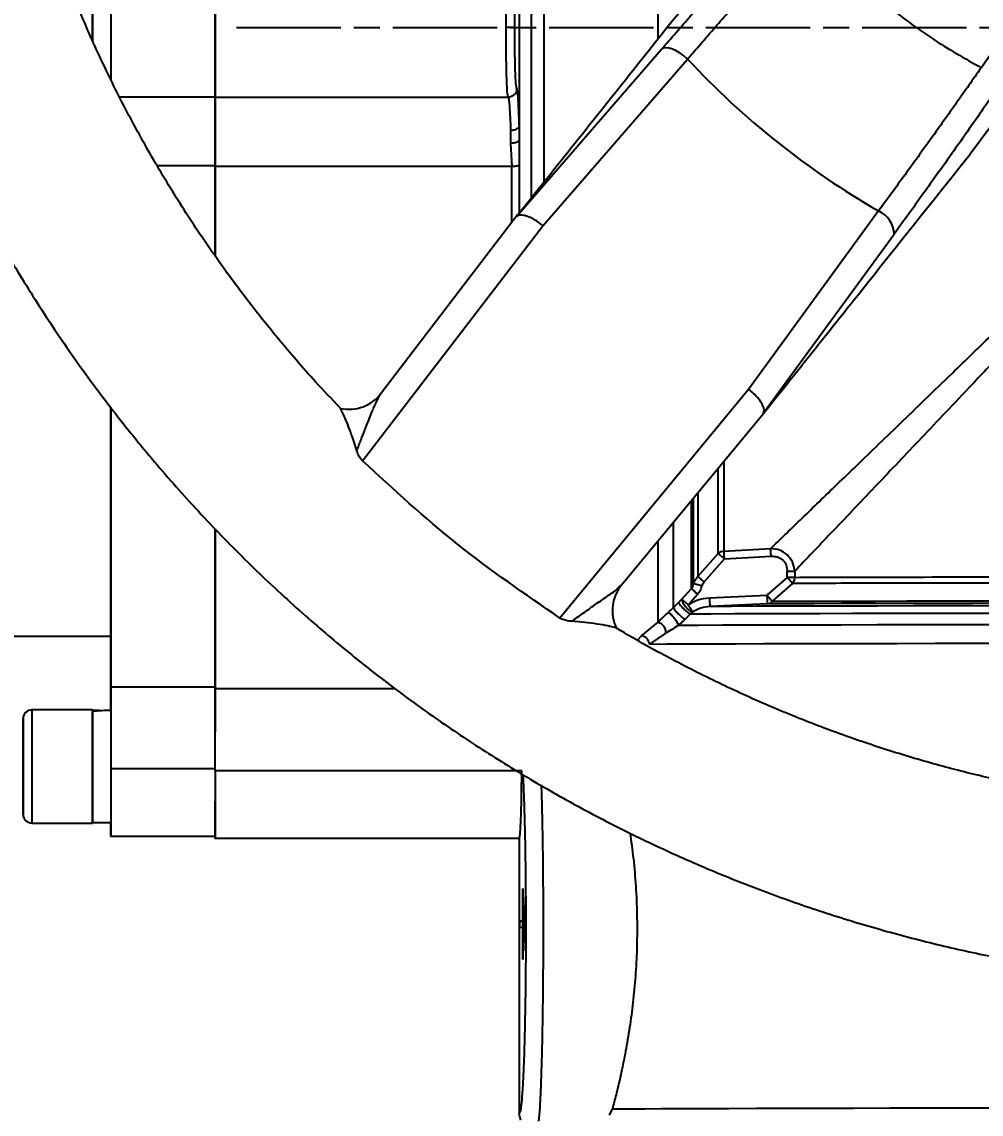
# Model space of a CAD drawing. Header units: millimetres. Extents: x 2451 to 4400, y 944 to 2322.
# Drawn here: x 3126.4 to 3236.8, y 1141 to 1266.6 of the extents above; entities that cross this region are included whole.
import ezdxf

# ---------------------------------------------------------------- set-up
doc = ezdxf.new("R2010")
doc.units = ezdxf.units.MM
doc.linetypes.add('AM_ISO08W050', pattern=[18, 12, -1.5, 3, -1.5])
doc.layers.add('AM_5', color=3, linetype='Continuous', lineweight=25)
doc.layers.add('AM_7', color=4, linetype='AM_ISO08W050', lineweight=25)
doc.styles.add('SLDTEXTSTYLE1', font='txt.shx', dxfattribs={"width": 0.7, "bigfont": 'gbcbig.shx'})
doc.dimstyles.new('SLDDIMSTYLE12$0', dxfattribs={"dimtxt": 12, "dimasz": 10, "dimexe": 0, "dimexo": 0.0625, "dimgap": 0.875, "dimtad": 1, "dimdec": 1, "dimlfac": 1.8, "dimrnd": 1e-09, "dimzin": 12, "dimdsep": 46, "dimtxsty": 'SLDTEXTSTYLE1', "dimcen": 0.09, "dimdle": 8.16, "dimclrd": 3, "dimclre": 3, "dimadec": 0, "dimazin": 3, "dimtfac": 1, "dimtdec": 1, "dimtofl": 0, "dimtmove": 0, "dimatfit": 3, "dimfxl": 0, "dimfrac": 2, "dimtolj": 1, "dimlwd": 5, "dimlwe": 5, "dimarcsym": 0})

# ---------------------------------------------------------------- blocks, each defined once
blk = doc.blocks.new('*D66')
at = {"layer": 'AM_5', "color": 3, "lineweight": 5, "transparency": 16777216}
blk.add_line((3227.34, 1324.49), (3077, 1324.49), dxfattribs=at)
at = {"layer": 'AM_5', "color": 3, "linetype": 'Continuous', "lineweight": 5, "transparency": 16777216}
for p, q in [((3077, 1314.49), (3077, 1092.86)), ((3206.64, 1082.86), (3077, 1082.86))]:
    blk.add_line(p, q, dxfattribs=at)
at = {"layer": 'AM_5', "color": 3, "transparency": 16777216}
for points in [[(3075.34, 1314.49), (3078.67, 1314.49), (3077, 1324.49)], [(3075.34, 1092.86), (3078.67, 1092.86), (3077, 1082.86)]]:
    blk.add_solid(points, dxfattribs=at)
at = {"layer": 'Defpoints', "color": 0, "transparency": 16777216}
for p in [(3227.41, 1324.49), (3077, 1082.86), (3206.7, 1082.86)]:
    blk.add_point(p, dxfattribs=at)
at = {"layer": 'AM_5', "color": 0, "transparency": 16777216, "insert": (3070.13, 1156.78), "char_height": 12, "attachment_point": 5, "rotation": 90, "style": 'SLDTEXTSTYLE1'}
blk.add_mtext('\\A1;245', dxfattribs=at)

msp = doc.modelspace()

# ---------------------------------------------------------------- linework, layer by layer
at = {"color": 7, "linetype": 'Continuous', "lineweight": 25}
for p, q in [((3183.633, 1277.088), (3183.633, 1265.888)), ((3236.78, 1261.309), (3242.89, 1270.163)), ((3183.633, 1265.888), (3183.633, 1254.687)), ((3183.326, 1244.21), (3200.012, 1263.447)), ((3186.347, 1243.143), (3203.003, 1262.306)), ((3137.62, 1257.96), (3148.633, 1257.96)), ((3148.633, 1257.91), (3182.345, 1257.91)), ((3183.633, 1254.687), (3183.633, 1253.077)), ((3237.851, 1254.522), (3235.523, 1251.384)), ((3182.633, 1252.608), (3182.767, 1249.952)), ((3183.634, 1252.702), (3183.564, 1252.906)), ((3183.633, 1253.077), (3183.633, 1250.054)), ((3148.633, 1250.022), (3141.999, 1250.022)), ((3182.767, 1249.952), (3148.633, 1249.952)), ((3183.633, 1250.054), (3183.633, 1244.571)), ((3224.968, 1244.837), (3210.024, 1224.313)), ((3183.441, 1244.377), (3167.77, 1223.907)), ((3165.593, 1216.095), (3186.347, 1243.143)), ((3211.749, 1221.606), (3226.759, 1242.176)), ((3210.024, 1224.313), (3188.312, 1198.028)), ((3195.446, 1201.897), (3211.886, 1221.755)), ((3207.182, 1205.699), (3212.559, 1206.019)), ((3204.195, 1202.81), (3206.528, 1205.443)), ((3204.903, 1202.181), (3207.235, 1204.82)), ((3207.235, 1204.82), (3212.611, 1205.14)), ((3214.475, 1202.706), (3214.475, 1203.411)), ((3215.341, 1203.413), (3215.341, 1202.707)), ((3214.475, 1202.706), (3212.122, 1200.657)), ((3202.345, 1200.18), (3203.446, 1201.41)), ((3215.088, 1202), (3212.74, 1199.952)), ((3201.365, 1199.228), (3201.957, 1199.819)), ((3201.957, 1199.819), (3202.345, 1200.18)), ((3203.052, 1199.545), (3204.153, 1200.777)), ((3203.068, 1199.522), (3203.052, 1199.545)), ((3205.508, 1200.35), (3212.122, 1200.657)), ((3212.167, 1199.661), (3205.555, 1199.354)), ((3203.301, 1198.479), (3202.71, 1197.887)), ((3203.596, 1198.75), (3203.301, 1198.479)), ((3197.69, 1195.97), (3199.597, 1197.565)), ((2995.633, 1195.956), (3136.633, 1195.956)), ((3197.23, 1195.493), (3197.69, 1195.97)), ((3200.436, 1196.253), (3198.626, 1195.039)), ((3136.633, 1190.111), (3148.633, 1190.111)), ((3148.633, 1189.915), (3169.315, 1189.914)), ((3134.533, 1187.456), (3127.533, 1187.456)), ((3126.533, 1180.956), (3126.533, 1183.956)), ((3126.533, 1183.956), (3126.533, 1183.956)), ((3126.533, 1183.956), (3126.533, 1180.956)), ((3126.533, 1180.956), (3126.533, 1177.956)), ((3126.533, 1177.956), (3126.533, 1180.956)), ((3126.533, 1180.956), (3126.533, 1180.956)), ((3148.633, 1180.675), (3136.633, 1180.675)), ((3183.913, 1180.46), (3148.633, 1180.46)), ((3126.533, 1177.956), (3126.533, 1177.956)), ((3127.533, 1174.456), (3134.533, 1174.456)), ((3134.533, 1174.516), (3136.633, 1174.516)), ((3136.633, 1172.956), (3148.633, 1172.956)), ((3148.633, 1172.723), (3183.633, 1172.723)), ((3183.633, 1172.723), (3183.633, 1141.11)), ((3184.055, 1166.943), (3184.027, 1166.942)), ((3184.027, 1166.942), (3184.027, 1163.208)), ((3184.027, 1166.942), (3184.055, 1166.942)), ((3184.055, 1158.778), (3184.055, 1166.943)), ((3184.147, 1165.972), (3184.119, 1165.97)), ((3184.119, 1165.97), (3184.119, 1159.759)), ((3184.119, 1165.97), (3184.147, 1165.97)), ((3184.147, 1159.761), (3184.147, 1165.972)), ((3184.227, 1165.02), (3184.201, 1165.018)), ((3184.201, 1165.018), (3184.201, 1160.721)), ((3184.201, 1165.018), (3184.227, 1165.018)), ((3184.227, 1160.722), (3184.227, 1165.02)), ((3184.027, 1163.208), (3183.656, 1163.185)), ((3183.656, 1163.185), (3183.656, 1162.45)), ((3183.656, 1163.185), (3184.055, 1163.185)), ((3184.027, 1163.208), (3184.055, 1163.208)), ((3183.656, 1162.45), (3184.027, 1162.472)), ((3184.027, 1162.472), (3184.027, 1158.776)), ((3184.027, 1162.472), (3184.055, 1162.472)), ((3184.201, 1160.721), (3184.227, 1160.722)), ((3184.119, 1159.759), (3184.147, 1159.761)), ((3184.027, 1158.776), (3184.055, 1158.778)), ((3194.015, 1140.86), (3194.342, 1141.574))]:
    msp.add_line(p, q, dxfattribs=at)
at = {"color": 7, "linetype": 'Continuous', "lineweight": 25, "flags": 128}
for points in [[(3199.598, 1264.631), (3199.598, 1267.635), (3199.598, 1272.769), (3199.598, 1277.869), (3199.598, 1282.912), (3199.598, 1287.874), (3199.598, 1292.732), (3199.598, 1297.463)], [(3136.633, 1273.951), (3136.633, 1273.698), (3136.633, 1273.074), (3136.633, 1272.109), (3136.633, 1270.849), (3136.633, 1269.354), (3136.633, 1267.697), (3136.633, 1265.956), (3136.633, 1264.214), (3136.633, 1262.557), (3136.633, 1261.062), (3136.633, 1259.981)], [(3148.633, 1257.96), (3148.633, 1258.213), (3148.633, 1258.837), (3148.633, 1259.802), (3148.633, 1261.062), (3148.633, 1262.557), (3148.633, 1264.214), (3148.633, 1265.956), (3148.633, 1267.697), (3148.633, 1269.354), (3148.633, 1270.849), (3148.633, 1272.109), (3148.633, 1273.074), (3148.633, 1273.698), (3148.633, 1273.951)], [(3134.533, 1272.456), (3134.533, 1272.412), (3134.533, 1272.064), (3134.533, 1271.386), (3134.533, 1270.416), (3134.533, 1269.206), (3134.533, 1267.82), (3134.533, 1266.333), (3134.533, 1264.827), (3134.533, 1264.382)], [(3134.533, 1264.4), (3134.533, 1265.347), (3134.533, 1266.852), (3134.533, 1268.309), (3134.533, 1269.637), (3134.533, 1270.763), (3134.533, 1271.627), (3134.533, 1272.18), (3134.533, 1272.394), (3134.533, 1272.396)], [(3185.047, 1246.377), (3185.047, 1250.633), (3185.047, 1255.717), (3185.047, 1260.848), (3185.047, 1266.002), (3185.047, 1271.154)], [(3186.462, 1268.274), (3186.462, 1263.145), (3186.462, 1258.029), (3186.462, 1252.948), (3186.462, 1248.123)], [(3203.003, 1262.306), (3202.573, 1262.662), (3202.128, 1262.975), (3201.683, 1263.232), (3201.254, 1263.425), (3200.86, 1263.546), (3200.513, 1263.591), (3200.226, 1263.558), (3200.012, 1263.447)], [(3148.633, 1257.55), (3148.633, 1257.3), (3148.633, 1256.578), (3148.633, 1255.619), (3148.633, 1254.449), (3148.633, 1253.101), (3148.633, 1251.612), (3148.633, 1250.022)], [(3182.633, 1254.08), (3182.633, 1253.906), (3182.633, 1253.728), (3182.633, 1253.548), (3182.633, 1253.365), (3182.633, 1253.18), (3182.633, 1252.992), (3182.633, 1252.801), (3182.633, 1252.608)], [(3148.633, 1239.63), (3148.633, 1239.881), (3148.633, 1244.903), (3148.633, 1250.022)], [(3182.767, 1243.489), (3182.767, 1244.83), (3182.767, 1249.952)], [(3136.633, 1222.239), (3136.633, 1221.222), (3136.633, 1217.023), (3136.633, 1213.05), (3136.633, 1209.323), (3136.633, 1205.857), (3136.633, 1202.669), (3136.633, 1199.774), (3136.633, 1197.186), (3136.633, 1194.915), (3136.633, 1192.974), (3136.633, 1191.37), (3136.633, 1190.111)], [(3136.633, 1195.956), (3136.633, 1196.134), (3136.633, 1196.668), (3136.633, 1197.555), (3136.633, 1198.791), (3136.633, 1200.369), (3136.633, 1202.281), (3136.633, 1204.518), (3136.633, 1207.068), (3136.633, 1209.918), (3136.633, 1213.053), (3136.633, 1216.458), (3136.633, 1220.115), (3136.633, 1222.161)], [(3207.182, 1215.946), (3207.182, 1214.301), (3207.182, 1211.133), (3207.182, 1208.261), (3207.182, 1205.699)], [(3206.528, 1205.443), (3206.528, 1208.015), (3206.528, 1210.9), (3206.528, 1214.082), (3206.528, 1215.175)], [(3204.195, 1212.354), (3204.195, 1211.428), (3204.195, 1208.245), (3204.195, 1205.367), (3204.195, 1202.81)], [(3203.446, 1201.41), (3203.446, 1203.884), (3203.446, 1206.668), (3203.446, 1209.746), (3203.446, 1211.471)], [(3203.696, 1201.973), (3203.696, 1204.431), (3203.696, 1207.188), (3203.696, 1210.231), (3203.696, 1211.758)], [(3201.365, 1199.228), (3201.365, 1201.715), (3201.365, 1204.518), (3201.365, 1207.623), (3201.365, 1208.942)], [(3199.597, 1197.565), (3199.597, 1199.87), (3199.598, 1202.484), (3199.598, 1205.396), (3199.598, 1206.802)], [(3205.508, 1200.35), (3205.517, 1200.159), (3205.525, 1199.974), (3205.533, 1199.803), (3205.54, 1199.653), (3205.546, 1199.529), (3205.551, 1199.436), (3205.553, 1199.377), (3205.555, 1199.354)], [(3240.103, 1199.719), (3235.805, 1199.714), (3231.697, 1199.708), (3227.801, 1199.701), (3224.136, 1199.694), (3220.723, 1199.687), (3217.58, 1199.678), (3214.723, 1199.67), (3212.167, 1199.661)], [(3212.74, 1199.952), (3215.271, 1199.961), (3218.101, 1199.969), (3221.213, 1199.977), (3224.594, 1199.985), (3228.223, 1199.992), (3232.082, 1199.998), (3236.15, 1200.004), (3240.407, 1200.009)], [(3239.183, 1198.555), (3234.599, 1198.55), (3230.187, 1198.545), (3225.966, 1198.538), (3221.957, 1198.531), (3218.178, 1198.524), (3214.646, 1198.516), (3211.378, 1198.507), (3208.389, 1198.498), (3205.692, 1198.489), (3203.301, 1198.479)], [(3237.94, 1199.424), (3233.397, 1199.419), (3229.044, 1199.412), (3224.902, 1199.406), (3220.992, 1199.398), (3217.333, 1199.39), (3213.944, 1199.382), (3210.841, 1199.373), (3208.04, 1199.364), (3205.555, 1199.354)], [(3238.189, 1197.25), (3233.535, 1197.245), (3229.059, 1197.239), (3224.78, 1197.233), (3220.718, 1197.226), (3216.893, 1197.218), (3213.321, 1197.21), (3210.02, 1197.201), (3207.006, 1197.192), (3204.291, 1197.182), (3201.888, 1197.172)], [(3136.633, 1190.111), (3136.633, 1191.37), (3136.633, 1192.974), (3136.633, 1194.915), (3136.633, 1195.956)], [(3198.626, 1195.039), (3200.63, 1195.05), (3202.952, 1195.06), (3205.584, 1195.069), (3208.512, 1195.079), (3211.723, 1195.087), (3215.204, 1195.096), (3218.938, 1195.103), (3222.91, 1195.111), (3227.1, 1195.117), (3231.49, 1195.124), (3236.06, 1195.129), (3240.791, 1195.134)], [(3136.633, 1190.111), (3136.633, 1189.637), (3136.633, 1188.906), (3136.633, 1187.939), (3136.633, 1186.762), (3136.633, 1185.409), (3136.633, 1183.915), (3136.633, 1182.323), (3136.633, 1180.675)], [(3136.633, 1187.28), (3136.633, 1187.939), (3136.633, 1188.906), (3136.633, 1189.637), (3136.633, 1190.111)], [(3127.533, 1187.456), (3127.533, 1187.445), (3127.533, 1187.182), (3127.533, 1186.585), (3127.533, 1185.683), (3127.533, 1184.527), (3127.533, 1183.179), (3127.533, 1181.71), (3127.533, 1180.201), (3127.533, 1178.732), (3127.533, 1177.384), (3127.533, 1176.228), (3127.533, 1175.326), (3127.533, 1174.729), (3127.533, 1174.467), (3127.533, 1174.456)], [(3134.533, 1187.456), (3134.533, 1187.445), (3134.533, 1187.182), (3134.533, 1186.585), (3134.533, 1185.683), (3134.533, 1184.527), (3134.533, 1183.179), (3134.533, 1181.71), (3134.533, 1180.201), (3134.533, 1178.732), (3134.533, 1177.384), (3134.533, 1176.228), (3134.533, 1175.326), (3134.533, 1174.729), (3134.533, 1174.467), (3134.533, 1174.456)], [(3134.533, 1174.517), (3134.533, 1174.578), (3134.533, 1174.961), (3134.533, 1175.671), (3134.533, 1176.671), (3134.533, 1177.904), (3134.533, 1179.305), (3134.533, 1180.795), (3134.533, 1182.295), (3134.533, 1183.721), (3134.533, 1184.996), (3134.533, 1186.05), (3134.533, 1186.826), (3134.533, 1187.28)], [(3136.633, 1180.675), (3136.633, 1178.942), (3136.633, 1177.305), (3136.633, 1175.843), (3136.633, 1174.627), (3136.633, 1173.713), (3136.633, 1173.147), (3136.633, 1172.956), (3136.633, 1173.147), (3136.633, 1173.713), (3136.633, 1174.516)], [(3194.342, 1141.574), (3195.233, 1141.585), (3196.477, 1141.596), (3198.068, 1141.607), (3199.999, 1141.618), (3202.26, 1141.628), (3204.841, 1141.638), (3207.731, 1141.647), (3210.916, 1141.656), (3214.381, 1141.665), (3218.11, 1141.673), (3222.087, 1141.681), (3226.292, 1141.687), (3230.706, 1141.694), (3235.31, 1141.699), (3240.081, 1141.704), (3244.998, 1141.708), (3250.037, 1141.712), (3255.177, 1141.715)]]:
    msp.add_lwpolyline(points, dxfattribs=at)
at = {"color": 7, "linetype": 'Continuous', "lineweight": 25}
for centre, radius, start, end in [((3182.347, 1139.291), 126.631, 89.65559, 90.10778), ((3271.633, 1326.058), 93.672, 222.88982, 240.12065), ((3223.703, 1242.052), 3.059, 2.31011, 65.56225), ((3164.028, 1226.699), 4.669, 257.62568, 323.26961), ((3207.222, 1204.633), 1.067, 92.13356, 130.59749), ((3214.313, 1202.665), 1.021, 319.34999, 340.50208), ((3214.207, 1202.705), 1.135, 340.37219, 0.07572), ((3199.008, 1198.88), 4.668, 139.73951, 205.37948), ((3212.108, 1200.487), 0.828, 274.11758, 319.73569), ((3197.536, 1194.879), 1.102, 8.36733, 81.9514), ((3127.533, 1186.456), 1, 90, 180), ((3127.533, 1175.456), 1, 180, 270)]:
    msp.add_arc(centre, radius, start, end, dxfattribs=at)
for centre, start_param, end_param in [((3134.533, 1180.956), 1.4765232, 1.5707963), ((3136.633, 1180.956), 1.5707963, 1.760193)]:
    msp.add_ellipse(centre, major_axis=(11.154, 0), ratio=0.5773521, start_param=start_param, end_param=end_param, dxfattribs=at)
for points, knots in [([(3271.2, 1155.758), (3273.761, 1155.783), (3277.341, 1155.818), (3282.61, 1156.096), (3287.075, 1156.432), (3292.391, 1156.997), (3297.96, 1157.771), (3303.773, 1158.781), (3309.744, 1160.037), (3315.82, 1161.547), (3321.958, 1163.318), (3328.124, 1165.352), (3334.287, 1167.652), (3340.424, 1170.217), (3346.512, 1173.047), (3352.532, 1176.141), (3358.464, 1179.496), (3364.293, 1183.108), (3370.003, 1186.973), (3375.579, 1191.088), (3381.006, 1195.445), (3386.272, 1200.039), (3391.363, 1204.864), (3396.268, 1209.911), (3400.975, 1215.174), (3405.473, 1220.644), (3409.751, 1226.312), (3413.8, 1232.17), (3417.609, 1238.206), (3421.171, 1244.412), (3424.476, 1250.777), (3427.517, 1257.289), (3430.286, 1263.939), (3432.776, 1270.713), (3434.982, 1277.601), (3436.896, 1284.589), (3438.515, 1291.667), (3439.833, 1298.821), (3440.846, 1306.038), (3441.55, 1313.305), (3441.943, 1320.609), (3442.022, 1327.937), (3441.785, 1335.275), (3441.231, 1342.61), (3440.359, 1349.927), (3439.168, 1357.214), (3437.66, 1364.457), (3435.835, 1371.642), (3433.695, 1378.754), (3431.241, 1385.782), (3428.476, 1392.71), (3425.403, 1399.527), (3422.026, 1406.217), (3418.349, 1412.769), (3414.375, 1419.169), (3410.11, 1425.405), (3405.559, 1431.463), (3400.727, 1437.331), (3395.62, 1442.997), (3390.243, 1448.45), (3384.796, 1453.498), (3379.323, 1458.15), (3373.865, 1462.419), (3368.24, 1466.462), (3362.458, 1470.27), (3356.531, 1473.838), (3350.469, 1477.16), (3344.283, 1480.23), (3337.986, 1483.044), (3331.592, 1485.596), (3325.117, 1487.882), (3318.58, 1489.898), (3312.005, 1491.641), (3305.432, 1493.106), (3298.938, 1494.287), (3292.648, 1495.184), (3287.125, 1495.768), (3282.242, 1496.135), (3277.418, 1496.375), (3271.443, 1496.492), (3265.927, 1496.382), (3260.657, 1496.11), (3256.193, 1495.773), (3250.877, 1495.208), (3245.308, 1494.434), (3239.494, 1493.424), (3233.523, 1492.168), (3227.447, 1490.657), (3221.309, 1488.887), (3215.144, 1486.853), (3208.981, 1484.553), (3202.844, 1481.988), (3196.756, 1479.157), (3190.736, 1476.064), (3184.803, 1472.709), (3178.974, 1469.097), (3173.264, 1465.231), (3167.689, 1461.117), (3162.262, 1456.76), (3156.996, 1452.166), (3151.905, 1447.341), (3147, 1442.294), (3142.293, 1437.031), (3137.795, 1431.561), (3133.517, 1425.892), (3129.468, 1420.035), (3125.658, 1413.999), (3122.097, 1407.793), (3118.792, 1401.428), (3115.749, 1394.916), (3112.987, 1388.265), (3110.65, 1381.982), (3109.372, 1377.877), (3108.808, 1376.069)], [0, 0, 0, 0, 0.0102074, 0.014274, 0.021037, 0.0280561, 0.0355867, 0.0434511, 0.0515783, 0.0599113, 0.0684099, 0.0770439, 0.085791, 0.0946336, 0.1035582, 0.112554, 0.1216124, 0.1307262, 0.1398897, 0.1490979, 0.1583469, 0.1676331, 0.1769537, 0.1863062, 0.1956884, 0.2050985, 0.2145348, 0.2239961, 0.233481, 0.2429885, 0.2525178, 0.262068, 0.2716385, 0.2812287, 0.2908382, 0.3004664, 0.3101132, 0.3197782, 0.3294613, 0.3391624, 0.3488814, 0.3586183, 0.3683733, 0.3781464, 0.387938, 0.3977483, 0.4075776, 0.4174265, 0.4272956, 0.4371854, 0.4470968, 0.4570307, 0.4669882, 0.4769704, 0.486979, 0.4970156, 0.5070822, 0.5171812, 0.5273154, 0.5374882, 0.5477037, 0.5569145, 0.5661226, 0.5753266, 0.5845258, 0.5937191, 0.6029052, 0.6120821, 0.6212471, 0.6303962, 0.6395236, 0.6486197, 0.6576679, 0.6666375, 0.6754633, 0.6839789, 0.6919633, 0.6976055, 0.7035012, 0.7112199, 0.7214273, 0.7254939, 0.7322569, 0.739276, 0.7468066, 0.754671, 0.7627982, 0.7711312, 0.7796298, 0.7882638, 0.7970109, 0.8058535, 0.8147781, 0.8237739, 0.8328323, 0.8419461, 0.8511096, 0.8603178, 0.8695668, 0.878853, 0.8881736, 0.8975261, 0.9069083, 0.9163184, 0.9257547, 0.935216, 0.9447009, 0.9542084, 0.9637377, 0.9732879, 0.9828584, 0.9924486, 1, 1, 1, 1]), ([(3163.049, 1222.165), (3162.088, 1223.166), (3159.599, 1225.759), (3155.818, 1230.172), (3151.686, 1235.374), (3147.786, 1240.779), (3144.116, 1246.366), (3140.69, 1252.127), (3137.515, 1258.051), (3134.602, 1264.126), (3131.957, 1270.341), (3129.589, 1276.683), (3127.504, 1283.14), (3125.709, 1289.7), (3124.21, 1296.348), (3123.01, 1303.072), (3122.116, 1309.858), (3121.531, 1316.691), (3121.257, 1323.559), (3121.298, 1330.447), (3121.656, 1337.34), (3122.331, 1344.223), (3123.324, 1351.083), (3124.636, 1357.905), (3126.265, 1364.674), (3128.21, 1371.376), (3130.47, 1377.996), (3133.042, 1384.519), (3135.923, 1390.932), (3139.11, 1397.22), (3142.598, 1403.369), (3146.382, 1409.364), (3150.459, 1415.194), (3154.822, 1420.843), (3159.466, 1426.298), (3164.385, 1431.547), (3169.394, 1436.404), (3174.449, 1440.876), (3179.507, 1444.973), (3184.734, 1448.85), (3190.128, 1452.48), (3194.604, 1455.278), (3197.328, 1456.775), (3198.154, 1457.229)], [0, 0, 0, 0, 0.0151775, 0.0393292, 0.0635604, 0.0878663, 0.1122429, 0.1366868, 0.161195, 0.1857649, 0.2103945, 0.2350819, 0.2598255, 0.2846241, 0.3094766, 0.3343824, 0.3593409, 0.3843518, 0.409415, 0.4345306, 0.4596989, 0.4849206, 0.5101965, 0.5355275, 0.5609152, 0.5863611, 0.6118672, 0.6374358, 0.6630699, 0.6887726, 0.714548, 0.7404006, 0.7663359, 0.7923603, 0.8184816, 0.8447092, 0.8710544, 0.8948026, 0.918543, 0.942272, 0.9659875, 0.9896862, 1, 1, 1, 1]), ([(3101.33, 1327.25), (3101.314, 1326.258), (3101.259, 1322.819), (3101.495, 1316.93), (3102.034, 1309.595), (3102.91, 1302.277), (3104.099, 1294.99), (3105.608, 1287.748), (3107.432, 1280.563), (3109.573, 1273.45), (3112.027, 1266.423), (3114.792, 1259.494), (3117.864, 1252.678), (3121.241, 1245.987), (3124.919, 1239.435), (3128.893, 1233.035), (3133.158, 1226.8), (3137.709, 1220.742), (3142.541, 1214.874), (3147.648, 1209.207), (3153.024, 1203.755), (3158.471, 1198.707), (3163.945, 1194.055), (3169.403, 1189.785), (3175.028, 1185.743), (3180.809, 1181.935), (3186.737, 1178.367), (3192.799, 1175.045), (3198.985, 1171.974), (3205.282, 1169.161), (3211.675, 1166.609), (3218.15, 1164.323), (3224.688, 1162.307), (3231.263, 1160.564), (3237.836, 1159.099), (3244.33, 1157.918), (3250.619, 1157.021), (3256.143, 1156.437), (3261.026, 1156.071), (3265.85, 1155.823), (3269.264, 1155.782), (3271.2, 1155.758)], [0, 0, 0, 0, 0.0110977, 0.0384563, 0.065866, 0.0933273, 0.120841, 0.1484084, 0.1760305, 0.2037091, 0.231446, 0.2592434, 0.2871039, 0.3150305, 0.3430267, 0.3710966, 0.3992451, 0.4274777, 0.4558012, 0.4842235, 0.512754, 0.5414043, 0.5672369, 0.5930617, 0.6188752, 0.6446752, 0.6704587, 0.6962218, 0.7219592, 0.7476632, 0.7733229, 0.7989215, 0.8244321, 0.8498086, 0.8749648, 0.8997175, 0.9236002, 0.9459932, 0.9618174, 0.9783523, 1, 1, 1, 1]), ([(3200.012, 1263.447), (3201.127, 1264.728), (3203.359, 1267.291), (3206.9, 1271.289), (3210.543, 1275.356), (3213.025, 1278.085), (3214.271, 1279.455)], [0, 0, 0, 0, 0.2492462, 0.4987214, 0.7485201, 1, 1, 1, 1]), ([(3203.003, 1262.306), (3204.117, 1263.598), (3206.305, 1266.135), (3209.714, 1270.021), (3213.072, 1273.809), (3215.307, 1276.296), (3216.402, 1277.515)], [0, 0, 0, 0, 0.2645644, 0.5194287, 0.7645782, 1, 1, 1, 1]), ([(3182.109, 1265.922), (3182.111, 1266.784), (3182.117, 1268.542), (3182.159, 1271.031), (3182.217, 1272.685), (3182.282, 1273.666), (3182.322, 1273.815), (3182.345, 1273.9)], [0, 0, 0, 0, 0.2106334, 0.4294058, 0.679371, 0.8166918, 1, 1, 1, 1]), ([(3183.441, 1244.377), (3187.857, 1249.913), (3195.743, 1259.798), (3203.678, 1269.744), (3207.169, 1274.12)], [0, 0, 0, 0, 0.5600004, 1, 1, 1, 1]), ([(3183.108, 1265.92), (3183.112, 1266.816), (3183.119, 1268.609), (3183.173, 1270.886), (3183.251, 1272.511), (3183.313, 1272.771), (3183.344, 1272.901)], [0, 0, 0, 0, 0.2498695, 0.4997255, 0.7497355, 1, 1, 1, 1]), ([(3182.345, 1257.91), (3182.314, 1258.057), (3182.261, 1258.313), (3182.198, 1259.622), (3182.157, 1261.045), (3182.13, 1262.593), (3182.112, 1264.24), (3182.11, 1265.368), (3182.109, 1265.922)], [0, 0, 0, 0, 0.2452809, 0.42889926, 0.57905177, 0.72428424, 0.86459927, 1, 1, 1, 1]), ([(3183.344, 1258.91), (3183.313, 1259.043), (3183.251, 1259.31), (3183.173, 1260.943), (3183.119, 1263.226), (3183.112, 1265.022), (3183.108, 1265.92)], [0, 0, 0, 0, 0.249886, 0.4997488, 0.7497519, 1, 1, 1, 1]), ([(3148.633, 1239.689), (3148.633, 1242.167), (3148.633, 1247.607), (3148.633, 1255.131), (3148.633, 1260.117), (3148.633, 1261.956)], [0, 0, 0, 0, 0.34558402, 0.75871151, 1, 1, 1, 1]), ([(3236.78, 1261.309), (3235.839, 1259.968), (3233.919, 1257.23), (3230.982, 1253.107), (3227.96, 1248.913), (3225.978, 1246.212), (3224.968, 1244.837)], [0, 0, 0, 0, 0.2354209, 0.48057, 0.7354347, 1, 1, 1, 1]), ([(3183.344, 1258.91), (3183.331, 1258.784), (3183.31, 1258.591), (3183.185, 1258.358), (3183.056, 1258.198), (3182.896, 1258.069), (3182.664, 1257.944), (3182.47, 1257.924), (3182.345, 1257.91)], [0, 0, 0, 0, 0.239471, 0.3683705, 0.5000015, 0.6316323, 0.7605311, 1, 1, 1, 1]), ([(3183.634, 1254.687), (3183.615, 1255.28), (3183.577, 1256.472), (3183.506, 1257.778), (3183.428, 1258.671), (3183.372, 1258.83), (3183.344, 1258.91)], [0, 0, 0, 0, 0.2485215, 0.4999911, 0.7509557, 1, 1, 1, 1]), ([(3239.155, 1259.664), (3238.101, 1258.143), (3236.001, 1255.11), (3232.856, 1250.647), (3229.755, 1246.298), (3227.758, 1243.549), (3226.759, 1242.176)], [0, 0, 0, 0, 0.2514799, 0.5012785, 0.7507527, 1, 1, 1, 1]), ([(3182.345, 1257.91), (3182.376, 1257.821), (3182.432, 1257.665), (3182.511, 1256.818), (3182.578, 1255.688), (3182.616, 1254.6), (3182.633, 1254.08)], [0, 0, 0, 0, 0.2851739, 0.500074, 0.7610217, 1, 1, 1, 1]), ([(3183.633, 1254.687), (3183.628, 1254.646), (3183.618, 1254.565), (3183.554, 1254.456), (3183.47, 1254.364), (3183.39, 1254.301), (3183.343, 1254.271), (3183.313, 1254.254), (3183.219, 1254.203), (3182.998, 1254.12), (3182.761, 1254.094), (3182.633, 1254.08)], [0, 0, 0, 0, 0.13274928, 0.2587097, 0.38346285, 0.46187539, 0.50802694, 0.51153962, 0.54269826, 0.7552829, 1, 1, 1, 1]), ([(3211.886, 1221.755), (3216.285, 1227.269), (3224.141, 1237.117), (3232.045, 1247.025), (3235.523, 1251.384)], [0, 0, 0, 0, 0.5600002, 1, 1, 1, 1]), ([(3148.633, 1249.952), (3148.633, 1247.518), (3148.633, 1244.03), (3148.633, 1240.696), (3148.633, 1239.689)], [0, 0, 0, 0, 0.6980153, 1, 1, 1, 1]), ([(3212.559, 1206.019), (3213.094, 1206.536), (3214.182, 1207.586), (3215.963, 1209.304), (3217.882, 1211.157), (3219.95, 1213.153), (3222.217, 1215.341), (3224.706, 1217.742), (3227.436, 1220.376), (3230.367, 1223.205), (3233.175, 1225.916), (3235.824, 1228.473), (3238.238, 1230.804), (3240.693, 1233.177), (3243.197, 1235.597), (3245.273, 1237.607), (3246.935, 1239.217), (3248.149, 1240.395), (3249.424, 1241.631), (3250.758, 1242.928), (3251.848, 1243.988), (3252.689, 1244.807), (3253.281, 1245.384), (3253.927, 1246.014), (3254.628, 1246.699), (3255.553, 1247.604), (3256.571, 1248.602), (3257.551, 1249.566), (3258.155, 1250.162), (3258.47, 1250.472), (3258.57, 1250.571), (3258.606, 1250.607)], [0, 0, 0, 0, 0.046815, 0.0951103, 0.144924, 0.1962908, 0.2492415, 0.3076599, 0.3687368, 0.4324948, 0.4989523, 0.5474914, 0.5980276, 0.6477144, 0.6969811, 0.7488148, 0.7716581, 0.7956054, 0.8206552, 0.8468061, 0.8740566, 0.8845335, 0.8960667, 0.9086554, 0.922299, 0.9369964, 0.9626405, 0.9816845, 0.994136, 0.9978912, 1, 1, 1, 1]), ([(3259.331, 1249.911), (3257.96, 1248.436), (3255.198, 1245.465), (3251.098, 1241.109), (3246.974, 1236.739), (3242.929, 1232.466), (3239.01, 1228.332), (3235.503, 1224.636), (3232.371, 1221.338), (3229.576, 1218.395), (3226.961, 1215.642), (3223.53, 1212.031), (3219.491, 1207.782), (3216.69, 1204.833), (3215.341, 1203.413)], [0, 0, 0, 0, 0.0838137, 0.1688192, 0.2514311, 0.3390822, 0.4223802, 0.5013551, 0.5674319, 0.6310507, 0.6922419, 0.7510397, 0.8801277, 1, 1, 1, 1]), ([(3183.326, 1244.21), (3183.321, 1244.207), (3183.31, 1244.198), (3183.316, 1244.213), (3183.356, 1244.27), (3183.408, 1244.336), (3183.441, 1244.377)], [0, 0, 0, 0, 0.1147934, 0.2642503, 0.5426543, 1, 1, 1, 1]), ([(3186.347, 1243.143), (3186.317, 1243.168), (3186.232, 1243.239), (3185.941, 1243.47), (3185.366, 1243.864), (3184.69, 1244.19), (3184.151, 1244.337), (3183.681, 1244.388), (3183.466, 1244.28), (3183.326, 1244.21)], [0, 0, 0, 0, 0.0260712, 0.0753359, 0.2510277, 0.500322, 0.632163, 0.7609985, 1, 1, 1, 1]), ([(3164.939, 1217.264), (3165.1, 1217.682), (3165.451, 1218.591), (3166.026, 1220.061), (3166.506, 1221.299), (3166.884, 1222.207), (3167.112, 1222.725), (3167.339, 1223.201), (3167.56, 1223.62), (3167.706, 1223.819), (3167.77, 1223.907)], [0, 0, 0, 0, 0.16110259, 0.35021061, 0.58679818, 0.6800351, 0.76295635, 0.83579245, 0.92817368, 1, 1, 1, 1]), ([(3211.749, 1221.606), (3211.785, 1221.759), (3211.84, 1221.994), (3211.684, 1222.441), (3211.418, 1222.934), (3210.947, 1223.519), (3210.434, 1223.991), (3210.144, 1224.223), (3210.055, 1224.29), (3210.024, 1224.313)], [0, 0, 0, 0, 0.23899542, 0.36783236, 0.49967813, 0.74897246, 0.92468056, 0.97394084, 1, 1, 1, 1]), ([(3164.939, 1217.264), (3164.73, 1217.918), (3164.257, 1219.402), (3163.611, 1220.984), (3163.175, 1221.878), (3163.038, 1222.12), (3163.026, 1222.141), (3163.028, 1222.139), (3163.028, 1222.138)], [0, 0, 0, 0, 0.2971018, 0.6738454, 0.8402733, 0.9608545, 0.994792, 1, 1, 1, 1]), ([(3211.886, 1221.755), (3211.862, 1221.725), (3211.813, 1221.664), (3211.763, 1221.606), (3211.744, 1221.589), (3211.743, 1221.593), (3211.747, 1221.603), (3211.749, 1221.606)], [0, 0, 0, 0, 0.33257121, 0.68796459, 0.83138137, 0.94978396, 1, 1, 1, 1]), ([(3165.593, 1216.095), (3165.484, 1216.219), (3165.22, 1216.521), (3165.045, 1216.938), (3164.961, 1217.196), (3164.939, 1217.264)], [0, 0, 0, 0, 0.34080917, 0.82809855, 1, 1, 1, 1]), ([(3188.312, 1198.028), (3184.31, 1200.769), (3176.307, 1206.251), (3169.164, 1212.814), (3165.593, 1216.095)], [0, 0, 0, 0, 0.5000005, 1, 1, 1, 1]), ([(3148.633, 1193.504), (3148.633, 1193.501), (3148.633, 1193.296), (3148.633, 1194.022), (3148.633, 1195.768), (3148.633, 1198.881), (3148.633, 1202.96), (3148.633, 1206.539), (3148.633, 1208.29)], [0, 0, 0, 0, 0.0032792, 0.2043382, 0.4053973, 0.6064563, 0.8075153, 1, 1, 1, 1]), ([(3148.633, 1189.845), (3148.633, 1190.42), (3148.633, 1191.569), (3148.633, 1194.172), (3148.633, 1197.381), (3148.633, 1201.266), (3148.633, 1204.908), (3148.633, 1207.447), (3148.633, 1208.29)], [0, 0, 0, 0, 0.1818994, 0.3637987, 0.5456981, 0.7275974, 0.9094968, 1, 1, 1, 1]), ([(3148.633, 1208.29), (3148.633, 1207.519), (3148.633, 1205.047), (3148.633, 1201.455), (3148.633, 1197.541), (3148.633, 1194.304), (3148.633, 1191.67), (3148.633, 1190.5), (3148.633, 1189.915)], [0, 0, 0, 0, 0.0830225, 0.266418, 0.4498135, 0.633209, 0.8166045, 1, 1, 1, 1]), ([(3212.611, 1205.14), (3212.606, 1205.228), (3212.595, 1205.406), (3212.58, 1205.656), (3212.568, 1205.873), (3212.562, 1205.971), (3212.559, 1206.019)], [0, 0, 0, 0, 0.2454989, 0.5000768, 0.7546143, 1, 1, 1, 1]), ([(3215.341, 1203.413), (3215.274, 1203.782), (3215.147, 1204.488), (3214.487, 1205.336), (3213.598, 1205.901), (3212.914, 1205.978), (3212.559, 1206.018)], [0, 0, 0, 0, 0.2663901, 0.5098892, 0.7453095, 1, 1, 1, 1]), ([(3206.528, 1205.443), (3206.559, 1205.415), (3206.623, 1205.358), (3206.792, 1205.209), (3207.001, 1205.025), (3207.155, 1204.89), (3207.235, 1204.82)], [0, 0, 0, 0, 0.2436742, 0.4995317, 0.7402218, 1, 1, 1, 1]), ([(3207.235, 1204.82), (3207.229, 1204.908), (3207.219, 1205.087), (3207.204, 1205.338), (3207.191, 1205.555), (3207.185, 1205.652), (3207.182, 1205.699)], [0, 0, 0, 0, 0.24542425, 0.50000216, 0.75894625, 1, 1, 1, 1]), ([(3212.611, 1205.14), (3212.856, 1205.132), (3213.222, 1205.121), (3213.665, 1204.925), (3213.955, 1204.715), (3214.188, 1204.444), (3214.418, 1204.018), (3214.452, 1203.654), (3214.475, 1203.411)], [0, 0, 0, 0, 0.2521275, 0.3779391, 0.5007289, 0.6233866, 0.7488517, 1, 1, 1, 1]), ([(3203.696, 1201.973), (3203.759, 1202.14), (3203.875, 1202.448), (3204.095, 1202.697), (3204.195, 1202.81)], [0, 0, 0, 0, 0.5425488, 1, 1, 1, 1]), ([(3204.903, 1202.181), (3204.829, 1202.246), (3204.677, 1202.381), (3204.467, 1202.568), (3204.292, 1202.724), (3204.227, 1202.782), (3204.195, 1202.81)], [0, 0, 0, 0, 0.238008, 0.4918756, 0.7501051, 1, 1, 1, 1]), ([(3204.653, 1201.712), (3204.681, 1201.799), (3204.737, 1201.97), (3204.848, 1202.111), (3204.903, 1202.181)], [0, 0, 0, 0, 0.5061903, 1, 1, 1, 1]), ([(3215.088, 1202), (3215.06, 1202.032), (3215.003, 1202.098), (3214.853, 1202.27), (3214.672, 1202.479), (3214.54, 1202.631), (3214.475, 1202.706)], [0, 0, 0, 0, 0.2438677, 0.4995477, 0.7554703, 1, 1, 1, 1]), ([(3330.741, 1201.99), (3329.376, 1201.995), (3326.646, 1202.006), (3321.239, 1202.022), (3314.991, 1202.035), (3307.92, 1202.047), (3300.182, 1202.056), (3291.913, 1202.063), (3283.27, 1202.068), (3274.41, 1202.07), (3265.5, 1202.07), (3256.703, 1202.067), (3248.182, 1202.061), (3240.097, 1202.053), (3232.59, 1202.043), (3225.827, 1202.03), (3219.838, 1202.016), (3216.671, 1202.005), (3215.088, 1202)], [0, 0, 0, 0, 0.0625, 0.125, 0.1875, 0.25, 0.3125001, 0.3750001, 0.4375001, 0.5000001, 0.5625001, 0.6250001, 0.6875001, 0.75, 0.8125, 0.875, 0.9375, 1, 1, 1, 1]), ([(3189.627, 1197.651), (3190.024, 1197.919), (3190.895, 1198.505), (3192.17, 1199.432), (3193.537, 1200.379), (3194.762, 1201.219), (3195.246, 1201.698), (3195.446, 1201.897)], [0, 0, 0, 0, 0.1731069, 0.3790677, 0.5833991, 0.8278545, 1, 1, 1, 1]), ([(3203.446, 1201.41), (3203.498, 1201.489), (3203.612, 1201.664), (3203.666, 1201.864), (3203.696, 1201.973)], [0, 0, 0, 0, 0.4552726, 1, 1, 1, 1]), ([(3203.446, 1201.41), (3203.476, 1201.383), (3203.537, 1201.328), (3203.707, 1201.176), (3203.919, 1200.987), (3204.076, 1200.846), (3204.153, 1200.777)], [0, 0, 0, 0, 0.2380919, 0.4920716, 0.750311, 1, 1, 1, 1]), ([(3204.653, 1201.712), (3204.541, 1201.743), (3204.31, 1201.805), (3204.004, 1201.888), (3203.776, 1201.95), (3203.722, 1201.966), (3203.696, 1201.973)], [0, 0, 0, 0, 0.24175178, 0.499999, 0.75824676, 1, 1, 1, 1]), ([(3204.153, 1200.777), (3204.259, 1200.912), (3204.48, 1201.193), (3204.593, 1201.534), (3204.653, 1201.712)], [0, 0, 0, 0, 0.4756659, 1, 1, 1, 1]), ([(3201.957, 1199.819), (3201.977, 1199.776), (3202.017, 1199.689), (3202.165, 1199.491), (3202.348, 1199.277), (3202.551, 1199.066), (3202.763, 1198.864), (3202.977, 1198.682), (3203.174, 1198.537), (3203.259, 1198.498), (3203.301, 1198.479)], [0, 0, 0, 0, 0.131037, 0.2621403, 0.3866575, 0.4997396, 0.6131643, 0.7379157, 0.8690833, 1, 1, 1, 1]), ([(3202.345, 1200.18), (3202.347, 1200.123), (3202.351, 1200.009), (3202.444, 1199.777), (3202.59, 1199.525), (3202.723, 1199.363), (3202.79, 1199.281)], [0, 0, 0, 0, 0.25, 0.5, 0.75, 1, 1, 1, 1]), ([(3202.345, 1200.18), (3202.375, 1200.152), (3202.437, 1200.097), (3202.61, 1199.942), (3202.821, 1199.752), (3202.977, 1199.613), (3203.052, 1199.545)], [0, 0, 0, 0, 0.2437891, 0.4999948, 0.7562033, 1, 1, 1, 1]), ([(3203.052, 1199.545), (3203.42, 1199.758), (3204.181, 1200.199), (3205.055, 1200.299), (3205.508, 1200.35)], [0, 0, 0, 0, 0.4826701, 1, 1, 1, 1]), ([(3212.122, 1200.657), (3212.187, 1200.582), (3212.321, 1200.429), (3212.504, 1200.22), (3212.655, 1200.048), (3212.712, 1199.983), (3212.74, 1199.952)], [0, 0, 0, 0, 0.2440869, 0.5, 0.7559131, 1, 1, 1, 1]), ([(3212.122, 1200.657), (3212.127, 1200.533), (3212.136, 1200.343), (3212.147, 1200.114), (3212.154, 1199.955), (3212.16, 1199.827), (3212.166, 1199.701), (3212.167, 1199.677), (3212.167, 1199.661)], [0, 0, 0, 0, 0.2398808, 0.3686825, 0.5001064, 0.6315148, 0.7602719, 1, 1, 1, 1]), ([(3199.597, 1197.565), (3199.762, 1197.724), (3200.016, 1197.969), (3200.417, 1198.351), (3200.668, 1198.574), (3200.777, 1198.671)], [0, 0, 0, 0, 0.5074093, 0.7858085, 1, 1, 1, 1]), ([(3200.777, 1198.671), (3200.881, 1198.763), (3201.077, 1198.936), (3201.273, 1199.135), (3201.365, 1199.228)], [0, 0, 0, 0, 0.5295864, 1, 1, 1, 1]), ([(3200.777, 1198.671), (3200.827, 1198.645), (3200.927, 1198.592), (3201.119, 1198.424), (3201.312, 1198.218), (3201.489, 1197.994), (3201.647, 1197.765), (3201.778, 1197.534), (3201.871, 1197.318), (3201.882, 1197.221), (3201.888, 1197.172)], [0, 0, 0, 0, 0.1310483, 0.2625369, 0.3881864, 0.5032326, 0.6148558, 0.7377661, 0.8681392, 1, 1, 1, 1]), ([(3201.365, 1199.228), (3201.385, 1199.185), (3201.426, 1199.098), (3201.573, 1198.9), (3201.757, 1198.686), (3201.96, 1198.474), (3202.173, 1198.272), (3202.386, 1198.09), (3202.583, 1197.945), (3202.668, 1197.906), (3202.71, 1197.887)], [0, 0, 0, 0, 0.1309207, 0.2620469, 0.3867059, 0.5, 0.6132942, 0.7379531, 0.8690793, 1, 1, 1, 1]), ([(3202.79, 1199.281), (3202.861, 1199.205), (3203.004, 1199.052), (3203.229, 1198.88), (3203.438, 1198.766), (3203.544, 1198.755), (3203.596, 1198.75)], [0, 0, 0, 0, 0.25, 0.5, 0.75, 1, 1, 1, 1]), ([(3203.596, 1198.75), (3203.577, 1198.778), (3203.536, 1198.837), (3203.412, 1199.018), (3203.251, 1199.254), (3203.129, 1199.434), (3203.068, 1199.522)], [0, 0, 0, 0, 0.2352392, 0.4885379, 0.7480169, 1, 1, 1, 1]), ([(3205.555, 1199.354), (3205.207, 1199.318), (3204.515, 1199.245), (3203.901, 1198.914), (3203.596, 1198.75)], [0, 0, 0, 0, 0.5026251, 1, 1, 1, 1]), ([(3189.627, 1197.651), (3189.43, 1197.67), (3189.078, 1197.705), (3188.615, 1197.849), (3188.385, 1197.984), (3188.312, 1198.028)], [0, 0, 0, 0, 0.4614557, 0.826888, 1, 1, 1, 1]), ([(3194.79, 1196.879), (3194.791, 1196.879), (3194.799, 1196.875), (3194.598, 1196.941), (3193.819, 1197.128), (3192.607, 1197.343), (3191.187, 1197.527), (3190.145, 1197.61), (3189.627, 1197.651)], [0, 0, 0, 0, 0.0052274, 0.1258242, 0.3272801, 0.5489619, 0.7757262, 1, 1, 1, 1]), ([(3199.597, 1197.565), (3199.665, 1197.543), (3199.801, 1197.499), (3199.993, 1197.373), (3200.159, 1197.214), (3200.29, 1197.032), (3200.383, 1196.843), (3200.44, 1196.649), (3200.464, 1196.448), (3200.446, 1196.32), (3200.436, 1196.253)], [0, 0, 0, 0, 0.13250076, 0.26622331, 0.39744304, 0.52283186, 0.63990496, 0.75186647, 0.87216701, 1, 1, 1, 1]), ([(3201.888, 1197.172), (3201.655, 1197.015), (3201.084, 1196.63), (3200.677, 1196.394), (3200.436, 1196.253)], [0, 0, 0, 0, 0.4080088, 1, 1, 1, 1]), ([(3202.71, 1197.887), (3202.582, 1197.764), (3202.318, 1197.509), (3202.034, 1197.287), (3201.888, 1197.172)], [0, 0, 0, 0, 0.4845227, 1, 1, 1, 1]), ([(3271.251, 1175.758), (3268.851, 1175.795), (3265.492, 1175.848), (3260.55, 1176.151), (3256.36, 1176.508), (3251.373, 1177.099), (3246.152, 1177.899), (3240.706, 1178.937), (3235.118, 1180.221), (3229.439, 1181.759), (3223.71, 1183.557), (3217.967, 1185.617), (3212.237, 1187.942), (3206.542, 1190.525), (3200.921, 1193.394), (3196.998, 1195.525), (3194.996, 1196.767), (3194.795, 1196.891)], [0, 0, 0, 0, 0.089708, 0.1255093, 0.1850415, 0.2468399, 0.3131505, 0.3824082, 0.4539863, 0.5273844, 0.6022463, 0.6783085, 0.7553722, 0.8332846, 0.9119262, 0.9912022, 1, 1, 1, 1]), ([(3148.633, 1189.845), (3148.633, 1189.511), (3148.633, 1188.841), (3148.633, 1187.003), (3148.633, 1185.49), (3148.633, 1184.956)], [0, 0, 0, 0, 0.3927328, 0.7854656, 1, 1, 1, 1]), ([(3126.533, 1180.956), (3126.533, 1181.647), (3126.533, 1182.712), (3126.533, 1183.992), (3126.533, 1184.872), (3126.533, 1185.587), (3126.533, 1186.251), (3126.533, 1186.588), (3126.533, 1186.251), (3126.533, 1185.587), (3126.533, 1184.872), (3126.533, 1183.992), (3126.533, 1182.712), (3126.533, 1181.647), (3126.533, 1180.956)], [0, 0, 0, 0, 0.1197284, 0.1841803, 0.25, 0.3158197, 0.3802716, 0.5, 0.6197284, 0.6841803, 0.75, 0.8158197, 0.8802716, 1, 1, 1, 1]), ([(3126.533, 1180.956), (3126.533, 1180.264), (3126.533, 1179.199), (3126.533, 1177.919), (3126.533, 1177.039), (3126.533, 1176.324), (3126.533, 1175.66), (3126.533, 1175.323), (3126.533, 1175.66), (3126.533, 1176.324), (3126.533, 1177.039), (3126.533, 1177.919), (3126.533, 1179.199), (3126.533, 1180.264), (3126.533, 1180.956)], [0, 0, 0, 0, 0.1197284, 0.1841803, 0.25, 0.3158197, 0.3802716, 0.5, 0.6197284, 0.6841803, 0.75, 0.8158197, 0.8802716, 1, 1, 1, 1]), ([(3148.633, 1180.46), (3148.633, 1179.443), (3148.633, 1177.408), (3148.633, 1174.814), (3148.633, 1173.217), (3148.633, 1172.531), (3148.633, 1172.725), (3148.633, 1172.726)], [0, 0, 0, 0, 0.2496567, 0.4993133, 0.74897, 0.9986267, 1, 1, 1, 1]), ([(3183.633, 1172.723), (3183.655, 1172.767), (3183.694, 1172.841), (3183.762, 1173.521), (3183.835, 1174.902), (3183.897, 1177.424), (3183.908, 1179.467), (3183.913, 1180.46)], [0, 0, 0, 0, 0.1587187, 0.2699568, 0.5007191, 0.7575201, 1, 1, 1, 1]), ([(3184.04, 1180.045), (3184.072, 1179.399), (3184.139, 1178.058), (3184.224, 1175.415), (3184.294, 1172.36), (3184.345, 1168.99), (3184.375, 1165.423), (3184.382, 1161.76), (3184.368, 1158.113), (3184.332, 1154.589), (3184.275, 1151.293), (3184.2, 1148.326), (3184.108, 1145.773), (3184.002, 1143.71), (3183.885, 1142.209), (3183.761, 1141.264), (3183.675, 1141.161), (3183.633, 1141.11)], [0, 0, 0, 0, 0.0620488, 0.1290419, 0.1960393, 0.2630353, 0.3300303, 0.3970253, 0.4640214, 0.5310177, 0.5980134, 0.6650096, 0.732007, 0.7990047, 0.8660027, 0.9330014, 1, 1, 1, 1]), ([(3186.157, 1178.77), (3186.159, 1178.693), (3186.179, 1178.134), (3186.211, 1176.975), (3186.261, 1174.921), (3186.308, 1172.29), (3186.348, 1169.044), (3186.373, 1165.694), (3186.376, 1163.429), (3186.378, 1162.305)], [0, 0, 0, 0, 0.0188145, 0.1362189, 0.2484372, 0.4404844, 0.6297583, 0.8162623, 1, 1, 1, 1]), ([(3148.633, 1173.076), (3148.633, 1173.134), (3148.633, 1173.339), (3148.633, 1174.694), (3148.633, 1176.259), (3148.633, 1176.956)], [0, 0, 0, 0, 0.1768439, 0.6339579, 1, 1, 1, 1]), ([(3196.359, 1173.33), (3196.434, 1172.847), (3196.655, 1171.41), (3196.926, 1168.792), (3197.151, 1165.58), (3197.178, 1163.394), (3197.192, 1162.305)], [0, 0, 0, 0, 0.14552679, 0.43344548, 0.71778554, 1, 1, 1, 1]), ([(3186.378, 1162.305), (3186.376, 1161.114), (3186.372, 1158.71), (3186.347, 1155.561), (3186.315, 1152.882), (3186.279, 1150.658), (3186.231, 1148.348), (3186.166, 1145.972), (3186.081, 1143.642), (3185.979, 1141.568), (3185.9, 1140.652), (3185.86, 1140.178)], [0, 0, 0, 0, 0.1217334, 0.2456529, 0.3295313, 0.4143849, 0.5002146, 0.6112196, 0.7315209, 0.8611156, 1, 1, 1, 1]), ([(3197.192, 1162.305), (3197.179, 1161.259), (3197.153, 1159.162), (3196.948, 1156.061), (3196.635, 1153.052), (3196.224, 1150.194), (3195.749, 1147.547), (3195.249, 1145.192), (3194.759, 1143.141), (3194.481, 1142.095), (3194.342, 1141.574)], [0, 0, 0, 0, 0.1214856, 0.2437954, 0.3676184, 0.4931071, 0.6198103, 0.7472252, 0.8740914, 1, 1, 1, 1]), ([(3183.813, 1140.28), (3183.748, 1140.455), (3183.647, 1140.724), (3183.637, 1141.01), (3183.633, 1141.11)], [0, 0, 0, 0, 0.649785, 1, 1, 1, 1])]:
    msp.add_open_spline(points, degree=3, knots=knots, dxfattribs=at)
for points in [[(3148.633, 1273.9), (3148.633, 1273.752), (3148.633, 1273.455), (3148.633, 1271.598), (3148.633, 1268.996), (3148.633, 1266.947), (3148.633, 1265.922)], [(3225.868, 1268.503), (3227.606, 1267.182), (3231.083, 1264.54), (3234.881, 1262.386), (3236.78, 1261.309)], [(3148.633, 1265.922), (3148.633, 1264.897), (3148.633, 1262.847), (3148.633, 1260.237), (3148.633, 1258.369), (3148.633, 1258.063), (3148.633, 1257.91)], [(3148.633, 1257.91), (3148.633, 1257.762), (3148.633, 1257.466), (3148.633, 1255.682), (3148.633, 1253.142), (3148.633, 1251.016), (3148.633, 1249.952)], [(3183.633, 1253.077), (3183.618, 1253.016), (3183.588, 1252.893), (3183.357, 1252.738), (3183.026, 1252.629), (3182.764, 1252.615), (3182.633, 1252.608)], [(3183.633, 1250.054), (3183.584, 1250.039), (3183.485, 1250.01), (3183.272, 1249.978), (3183.029, 1249.956), (3182.855, 1249.954), (3182.767, 1249.952)], [(3214.475, 1203.411), (3214.562, 1203.411), (3214.737, 1203.412), (3214.98, 1203.412), (3215.193, 1203.412), (3215.292, 1203.412), (3215.341, 1203.413)], [(3215.341, 1202.707), (3215.292, 1202.707), (3215.193, 1202.706), (3214.98, 1202.706), (3214.737, 1202.706), (3214.563, 1202.706), (3214.475, 1202.706)], [(3215.341, 1202.707), (3216.918, 1202.712), (3220.07, 1202.723), (3226.033, 1202.737), (3232.765, 1202.749), (3240.238, 1202.76), (3248.287, 1202.768), (3256.77, 1202.773), (3265.527, 1202.776), (3274.398, 1202.777), (3283.217, 1202.775), (3291.822, 1202.77), (3300.054, 1202.763), (3307.757, 1202.753), (3314.797, 1202.742), (3321.016, 1202.728), (3326.399, 1202.713), (3329.117, 1202.702), (3330.476, 1202.696)], [(3148.633, 1180.46), (3148.633, 1181.565), (3148.633, 1183.775), (3148.633, 1186.662), (3148.633, 1188.913), (3148.633, 1189.581), (3148.633, 1189.915)]]:
    msp.add_open_spline(points, degree=3, dxfattribs=at)
at = {"layer": 'AM_7'}
msp.add_line((3151.087, 1265.922), (3281.004, 1265.922), dxfattribs=at)

# ---------------------------------------------------------------- dimensions: what is measured, and where the dimension line sits
at = {"layer": 'AM_5'}
dim = msp.add_linear_dim(base=(3077.004, 1082.864), p1=(3227.406, 1324.489), p2=(3206.699, 1082.864), angle=90, text='245', dimstyle='SLDDIMSTYLE12$0', override={"dimlfac": 1}, dxfattribs=at)
dim.commit()
dim.dimension.update_dxf_attribs({"geometry": '*D66', "text_midpoint": (3077.004, 1156.776), "dimtype": 160})

doc.saveas('drawing.dxf')
